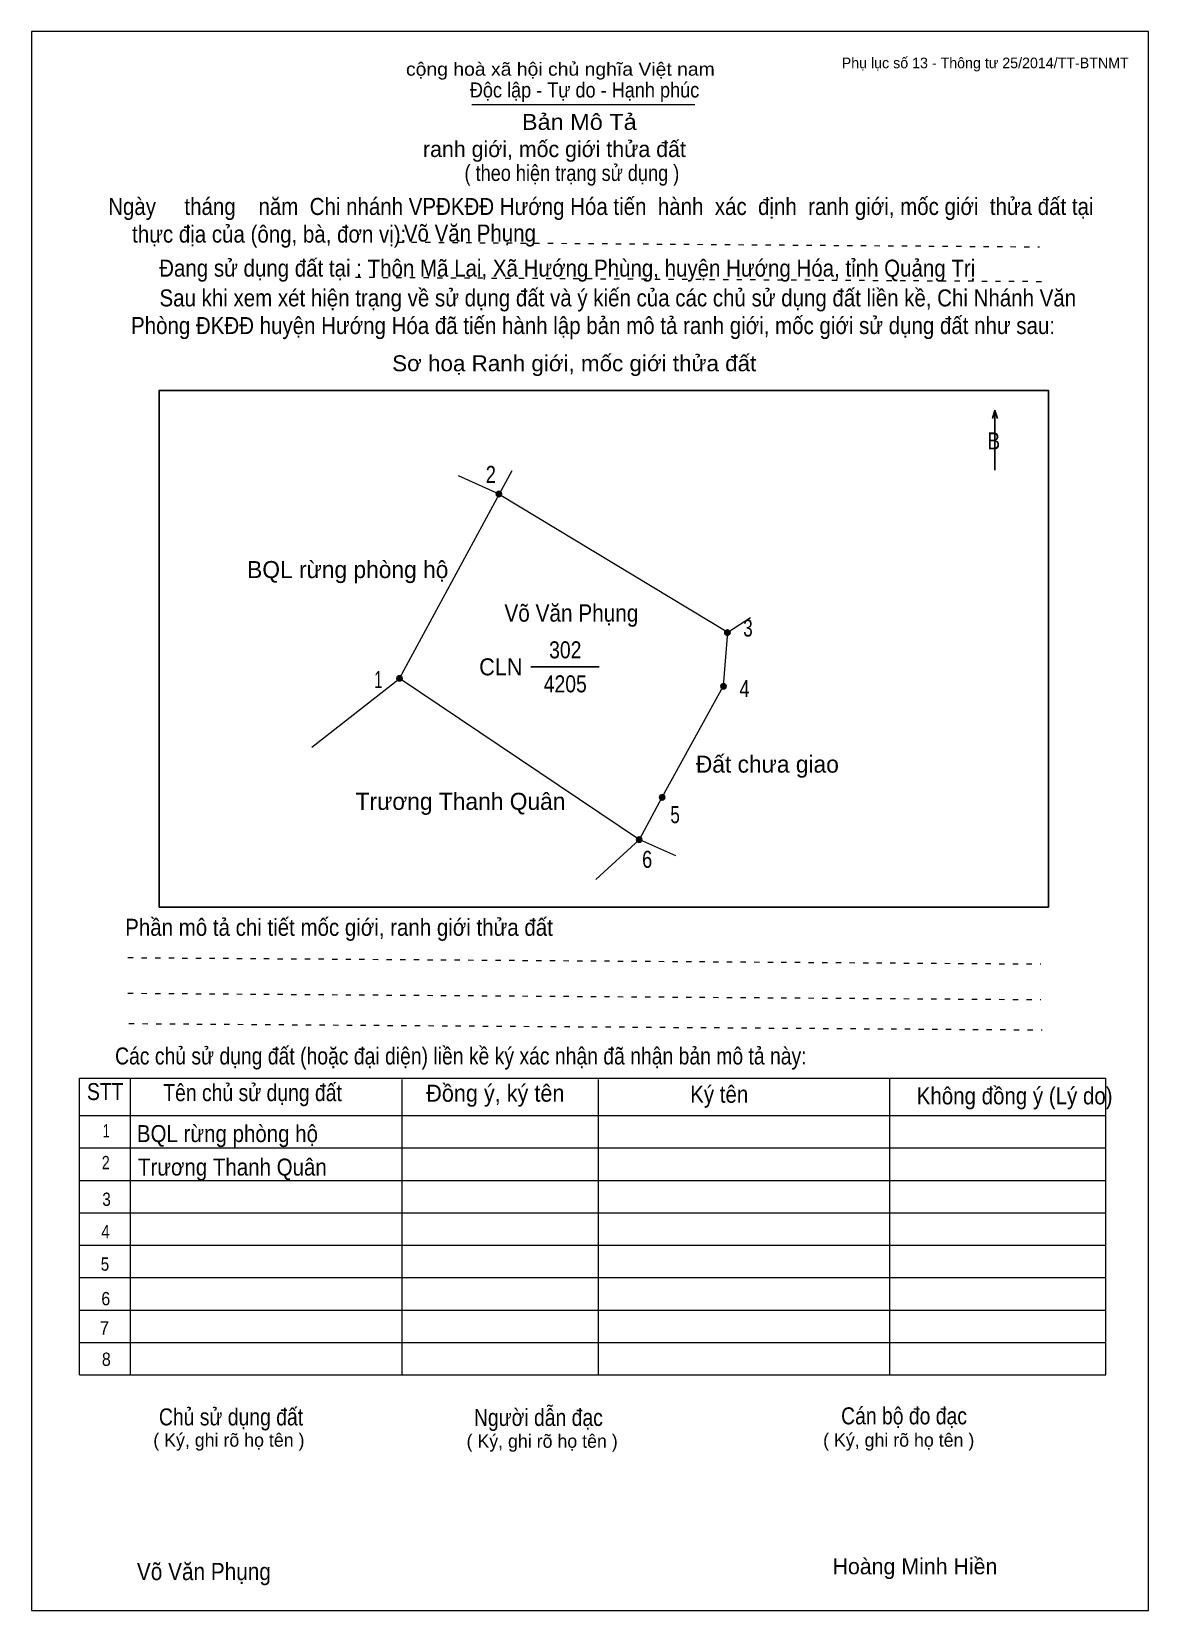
# Model space of a CAD drawing. Header units: centimetres. Extents: x 0 to 21, y 0 to 29.7.
import ezdxf
from ezdxf.enums import TextEntityAlignment as Align

# ---------------------------------------------------------------- set-up
doc = ezdxf.new("R2010")
doc.units = ezdxf.units.CM
doc.header["$LTSCALE"] = 0.13
doc.linetypes.add('DOTTED', pattern=[1.5, 0.3, -1.2])
for name, color, linetype, lineweight in [('1', 7, 'Continuous', 13), ('32', 7, 'Continuous', 25), ('33', 7, 'Continuous', 25), ('6', 7, 'Continuous', 13), ('62', 7, 'Continuous', 13)]:
    doc.layers.add(name, color=color, linetype=linetype, lineweight=lineweight)
for name, color, linetype in [('2', 7, 'Continuous'), ('34', 7, 'Continuous'), ('63', 7, 'Continuous')]:
    doc.layers.add(name, color=color, linetype=linetype)

msp = doc.modelspace()

# ---------------------------------------------------------------- hatches: boundary and pattern name
at = {"layer": '32'}
for points in [[(8.8349, 21, 1), (8.7349, 21, 1)], [(13.1327, 18.3939, 1), (13.0327, 18.3939, 1)], [(6.9673, 17.5337, 1), (6.8673, 17.5337, 1)], [(13.0606, 17.3844, 1), (12.9606, 17.3844, 1)], [(11.9068, 15.2932, 1), (11.8068, 15.2932, 1)], [(11.4742, 14.5, 1), (11.3742, 14.5, 1)]]:
    msp.add_hatch(color=256, dxfattribs=at).paths.add_polyline_path(points)

# ---------------------------------------------------------------- linework, layer by layer
at = {"layer": '1'}
msp.add_lwpolyline([(21, 0), (21, 29.7), (0, 29.7), (0, 0)], close=True, dxfattribs=at)
at = {"layer": '32'}
for centre in [(8.7849, 21), (13.0827, 18.3939), (6.9173, 17.5337), (13.0106, 17.3844), (11.8568, 15.2932), (11.4242, 14.5)]:
    msp.add_circle(centre, 0.05, dxfattribs=at)
at = {"layer": '33'}
msp.add_line((9.39, 17.75), (10.67, 17.75), dxfattribs=at)
at = {"layer": '6'}
for p, q in [((8.79, 21), (8.03, 21.34)), ((8.79, 21), (13.09, 18.4)), ((13.09, 18.4), (13.52, 18.68)), ((6.92, 17.54), (11.43, 14.5)), ((10.61, 13.75), (11.43, 14.5)), ((11.43, 14.5), (12.11, 14.2))]:
    msp.add_line(p, q, dxfattribs=at)
for points in [[(9.03, 21.44), (8.79, 21), (6.92, 17.54)], [(11.43, 14.5), (11.86, 15.3), (13.01, 17.39), (13.09, 18.4)], [(6.92, 17.54), (6.91, 17.52), (5.27, 16.23)]]:
    msp.add_lwpolyline(points, dxfattribs=at)
at = {"layer": '62'}
for p, q in [((8.28, 28.33), (12.47, 28.33)), ((0.9, 10.01), (20.2, 10.01)), ((0.9, 4.43), (0.9, 10.01)), ((1.86, 4.43), (1.86, 10.01)), ((6.97, 4.43), (6.97, 9.99)), ((10.66, 4.43), (10.66, 9.99)), ((16.14, 4.43), (16.14, 10.01)), ((20.2, 4.43), (20.2, 10.01)), ((0.9, 9.31), (20.2, 9.31)), ((0.9, 8.7), (20.2, 8.7)), ((0.9, 8.09), (20.2, 8.09)), ((0.9, 7.48), (20.2, 7.48)), ((0.9, 6.87), (20.2, 6.87)), ((0.9, 6.26), (20.2, 6.26)), ((0.9, 5.65), (20.2, 5.65)), ((0.9, 5.04), (20.2, 5.04)), ((0.9, 4.43), (20.2, 4.43))]:
    msp.add_line(p, q, dxfattribs=at)
at = {"layer": '62', "linetype": 'DOTTED'}
for p, q in [((6.89, 25.74), (18.95, 25.65)), ((6.09, 25.08), (19.04, 25)), ((1.81, 12.28), (18.98, 12.16)), ((1.81, 11.61), (18.98, 11.49)), ((1.83, 11.04), (19, 10.92))]:
    msp.add_line(p, q, dxfattribs=at)
at = {"layer": '62', "lineweight": 25}
for p, q in [((18.11, 22.58), (18.11, 21.45)), ((18.11, 22.57), (18.07, 22.42)), ((18.11, 22.57), (18.16, 22.42))]:
    msp.add_line(p, q, dxfattribs=at)
msp.add_lwpolyline([(2.4, 13.23), (19.12, 13.23), (19.12, 22.95), (2.4, 22.95)], close=True, dxfattribs=at)

# ---------------------------------------------------------------- texts
at = {"layer": '2', "width": 0.9}
for p in [(10.15, 18.6), (3.24, 0.57)]:
    msp.add_text('Võ Văn Phụng', height=0.3245, dxfattribs=at).set_placement(p, align=Align.CENTER)
at = {"layer": '32'}
for s, width, p in [('2', 0.8, (8.635, 21.21)), ('3', 0.75, (13.47, 18.32)), ('1', 0.65, (6.52, 17.35)), ('4', 0.8, (13.405, 17.18)), ('5', 0.75, (12.1, 14.81)), ('6', 0.8, (11.575, 13.97))]:
    msp.add_text(s, height=0.32, dxfattribs=dict(at, width=width)).set_placement(p, align=Align.CENTER)
at = {"layer": '33'}
for s, p in [('BQL rừng phòng hộ', (5.945, 19.42)), ('Đất chưa giao', (13.835, 15.76)), ('Trương Thanh Quân', (8.065, 15.06))]:
    msp.add_text(s, height=0.32, dxfattribs=at).set_placement(p, align=Align.CENTER)
at = {"layer": '33', "width": 0.85}
for s, p in [('302', (10.035, 17.91)), ('4205', (10.035, 17.27))]:
    msp.add_text(s, height=0.32, dxfattribs=at).set_placement(p, align=Align.CENTER)
at = {"layer": '33', "width": 0.95}
msp.add_text('CLN', height=0.32, dxfattribs=at).set_placement((9.23, 17.59), align=Align.RIGHT)
at = {"layer": '34', "width": 0.9}
for s, p in [('Võ Văn Phụng', (7, 25.75)), ('BQL rừng phòng hộ', (1.98, 8.81)), ('Trương Thanh Quân', (2, 8.18))]:
    msp.add_text(s, height=0.32, dxfattribs=at).set_placement(p)
at = {"layer": '62'}
for s, height, width, p in [('cộng hoà xã hội chủ nghĩa Việt nam', 0.2474, 1.1, (7.04, 28.87)), ('Độc lập - Tự do - Hạnh phúc', 0.2828, 0.9, (8.24, 28.46)), ('Bản Mô Tả', 0.3, 1.1, (9.22, 27.85)), ('( theo hiện trạng sử dụng )', 0.3, 0.85, (8.14, 26.89)), ('Ngày     tháng    năm  Chi nhánh VPĐKĐĐ Hướng Hóa tiến  hành  xác  định  ranh giới, mốc giới  thửa đất tại ', 0.32, 0.9, (1.44, 26.25)), ('thực địa của (ông, bà, đơn vị): ', 0.32, 0.9, (1.89, 25.73)), ('Đang sử dụng đất tại : Thôn Mã Lai, Xã Hướng Phùng, huyện Hướng Hóa, tỉnh Quảng Trị', 0.32, 0.9, (2.4, 25.09)), ('     Sau khi xem xét hiện trạng về sử dụng đất và ý kiến của các chủ sử dụng đất liền kề, Chi Nhánh Văn ', 0.32, 0.9, (1.87, 24.53)), ('Phòng ĐKĐĐ huyện Hướng Hóa đã tiến hành lập bản mô tả ranh giới, mốc giới sử dụng đất như sau:', 0.32, 0.9, (1.87, 24.01)), ('Sơ hoạ Ranh giới, mốc giới thửa đất', 0.3, 1.05, (6.78, 23.31)), ('B', 0.32, 0.85, (17.97, 21.84)), ('Phần mô tả chi tiết mốc giới, ranh giới thửa đất ', 0.32, 0.9, (1.76, 12.69)), ('Các chủ sử dụng đất (hoặc đại diện) liền kề ký xác nhận đã nhận bản mô tả này:', 0.32, 0.85, (1.57, 10.27))]:
    msp.add_text(s, height=height, dxfattribs=dict(at, width=width)).set_placement(p)
msp.add_text('ranh giới, mốc giới thửa đất', height=0.3, dxfattribs=at).set_placement((7.36, 27.34))
for s, height, width, p in [('STT', 0.32, 0.85, (1.385, 9.6)), ('Tên chủ sử dụng đất', 0.32, 0.85, (4.155, 9.58)), ('Đồng ý, ký tên', 0.32, 0.95, (8.72, 9.57)), ('Ký tên', 0.32, 0.9, (12.93, 9.55)), ('Không đồng ý (Lý do)', 0.32, 0.9, (18.485, 9.52)), ('1', 0.25, 0.7, (1.405, 8.9)), ('2', 0.25, 0.8, (1.395, 8.3)), ('3', 0.25, 0.85, (1.41, 7.61)), ('4', 0.25, 0.85, (1.39, 7)), ('5', 0.25, 0.85, (1.38, 6.39)), ('6', 0.25, 0.9, (1.395, 5.74)), ('7', 0.25, 0.95, (1.37, 5.19)), ('8', 0.25, 0.9, (1.405, 4.6)), ('Người dẫn đạc', 0.32, 0.85, (9.53, 3.47)), ('Chủ sử dụng đất', 0.32, 0.85, (3.75, 3.48)), ('Cán bộ đo đạc', 0.32, 0.85, (16.405, 3.5))]:
    msp.add_text(s, height=height, dxfattribs=dict(at, width=width)).set_placement(p, align=Align.CENTER)
for p in [(3.71, 3.08), (9.6, 3.06), (16.305, 3.08)]:
    msp.add_text('( Ký, ghi rõ họ tên )', height=0.25, dxfattribs=at).set_placement(p, align=Align.CENTER)
at = {"layer": '63'}
msp.add_text('Phụ lục số 13 - Thông tư 25/2014/TT-BTNMT', height=0.2, dxfattribs=at).set_placement((20.63, 29.01), align=Align.RIGHT)
msp.add_text('Hoàng Minh Hiền', height=0.3, dxfattribs=at).set_placement((16.61, 0.68), align=Align.CENTER)

doc.saveas('drawing.dxf')
